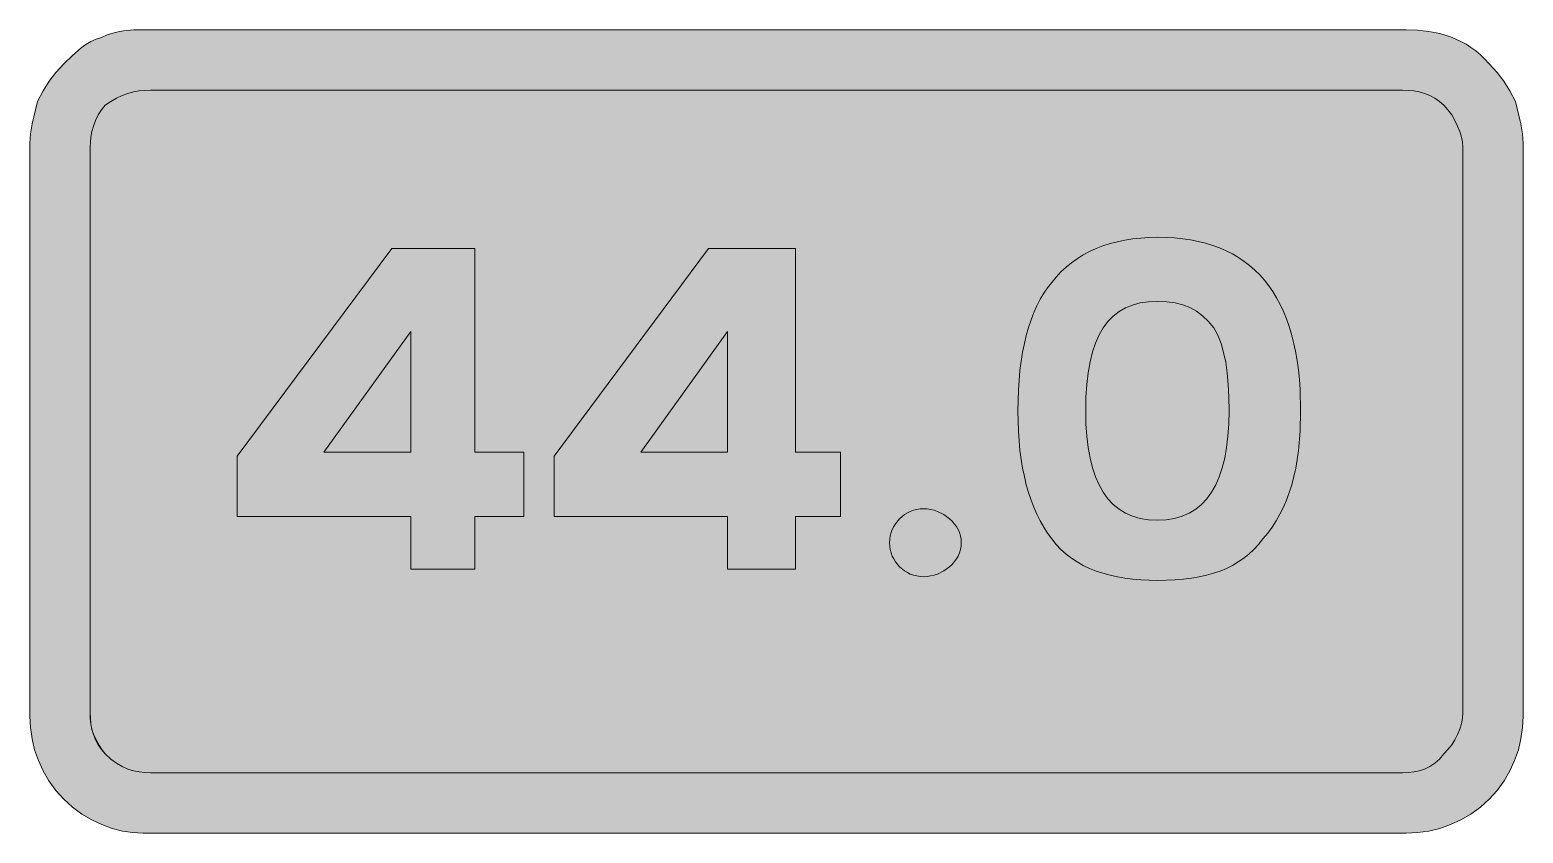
# Model space of a CAD drawing. Header units: metres. Extents: x 45 to 520, y 8 to 264.
import ezdxf

# ---------------------------------------------------------------- set-up
doc = ezdxf.new("R2010")
doc.units = ezdxf.units.M
doc.layers.add('FILL_BLACK_000000', color=7, linetype='Continuous', true_color=0x000000)
doc.layers.add('FILL_WHITE_FFFFFF', color=7, linetype='Continuous', true_color=0xffffff)

msp = doc.modelspace()

# ---------------------------------------------------------------- hatches: boundary and pattern name
at = {"layer": 'FILL_BLACK_000000', "true_color": 0x000000}
h = msp.add_hatch(color=7, dxfattribs=at)
h.dxf.hatch_style = 1
h.paths.add_polyline_path([(77.95, 8.57), (74.68, 9.07), (71.38, 9.92), (68.1, 11.1), (64.87, 12.62), (61.74, 14.47), (58.76, 16.67), (55.95, 19.2), (53.42, 22.01), (51.23, 25.01), (49.37, 28.19), (47.85, 31.5), (46.67, 34.93), (45.83, 38.44), (45.32, 42), (45.15, 45.6), (45.15, 228), (45.36, 230.91), (45.9, 234.15), (47.55, 241.2), (49.37, 244.59), (51.3, 247.65), (53.46, 250.48), (55.95, 253.2), (58.67, 255.86), (61.5, 258.3), (62.99, 259.36), (64.56, 260.29), (66.2, 261.04), (67.95, 261.6), (69.75, 262.39), (71.53, 262.99), (73.29, 263.41), (75, 263.7), (78.24, 263.96), (81.15, 264), (483.15, 264), (486.75, 263.88), (490.31, 263.49), (493.82, 262.8), (497.25, 261.75), (498.92, 261.08), (500.56, 260.31), (502.17, 259.43), (503.74, 258.43), (505.26, 257.32), (506.74, 256.08), (508.17, 254.71), (509.55, 253.2), (512.04, 250.48), (514.2, 247.65), (516.13, 244.59), (517.95, 241.2), (519.6, 234.15), (520.14, 230.91), (520.35, 228), (520.35, 45.6), (520.18, 42), (519.67, 38.44), (518.83, 34.93), (517.65, 31.5), (516.13, 28.19), (514.27, 25.01), (512.08, 22.01), (509.55, 19.2), (506.74, 16.67), (503.74, 14.47), (500.56, 12.62), (497.25, 11.1), (493.82, 9.92), (490.31, 9.07), (486.75, 8.57), (483.15, 8.4), (81.15, 8.4), (77.95, 8.57)])
h.paths.add_polyline_path([(485.53, 27.86), (487.29, 28.23), (489, 28.8), (490.66, 29.59), (492.24, 30.64), (493.75, 31.96), (495.15, 33.6), (496.44, 35), (497.61, 36.51), (498.63, 38.09), (499.5, 39.75), (500.2, 41.46), (500.72, 43.22), (501.04, 45), (501.15, 46.8), (501.15, 226.8), (501.04, 228.25), (500.72, 229.87), (500.2, 231.61), (499.5, 233.4), (498.63, 235.19), (497.61, 236.92), (496.44, 238.55), (495.15, 240), (493.75, 241.24), (492.24, 242.27), (490.66, 243.1), (489, 243.75), (487.29, 244.23), (485.53, 244.56), (483.75, 244.74), (481.95, 244.8), (83.55, 244.8), (81.75, 244.74), (79.95, 244.56), (78.15, 244.23), (76.35, 243.75), (74.55, 243.1), (72.75, 242.27), (70.95, 241.24), (69.15, 240), (67.91, 238.55), (66.88, 236.92), (66.05, 235.19), (65.4, 233.4), (64.92, 231.61), (64.59, 229.87), (64.41, 228.25), (64.35, 226.8), (64.35, 46.8), (64.37, 45), (64.5, 43.2), (64.86, 41.4), (65.55, 39.6), (67.35, 36.15), (68.25, 34.71), (69.15, 33.6), (70.95, 31.96), (72.75, 30.64), (74.55, 29.59), (76.35, 28.8), (78.15, 28.23), (79.95, 27.86), (81.75, 27.66), (83.55, 27.6), (481.95, 27.6), (483.75, 27.66), (485.53, 27.86)], flags=16)
h = msp.add_hatch(color=7, dxfattribs=at)
h.dxf.hatch_style = 1
h.paths.add_polyline_path([(448.86, 130.18), (448.46, 127.29), (447.97, 124.51), (447.38, 121.83), (446.7, 119.25), (445.92, 116.77), (445.04, 114.38), (444.06, 112.09), (442.97, 109.89), (441.78, 107.79), (440.48, 105.77), (439.07, 103.84), (437.55, 102), (436.16, 100.27), (434.68, 98.68), (433.11, 97.22), (431.46, 95.89), (429.71, 94.68), (427.87, 93.6), (425.93, 92.64), (423.9, 91.8), (421.77, 91.07), (419.54, 90.45), (417.21, 89.93), (414.77, 89.51), (412.23, 89.2), (409.58, 88.97), (403.95, 88.8), (398.67, 88.97), (396.12, 89.2), (393.64, 89.51), (391.23, 89.93), (388.89, 90.45), (386.63, 91.07), (384.45, 91.8), (382.36, 92.64), (380.35, 93.6), (378.43, 94.68), (376.61, 95.89), (374.89, 97.22), (373.27, 98.68), (371.76, 100.27), (370.35, 102), (369.04, 103.84), (367.82, 105.77), (366.68, 107.79), (365.62, 109.89), (364.65, 112.09), (363.77, 114.38), (362.97, 116.77), (362.25, 119.25), (361.62, 121.83), (361.07, 124.51), (360.22, 130.18), (359.72, 136.27), (359.55, 142.8), (359.72, 149.38), (360.22, 155.59), (361.07, 161.4), (361.62, 164.16), (362.25, 166.8), (362.97, 169.33), (363.77, 171.75), (364.65, 174.04), (365.62, 176.21), (366.68, 178.26), (367.82, 180.17), (369.04, 181.96), (370.35, 183.6), (371.76, 185.34), (373.27, 186.97), (374.89, 188.49), (376.61, 189.9), (378.43, 191.19), (380.35, 192.37), (382.36, 193.44), (384.45, 194.4), (386.63, 195.24), (388.89, 195.97), (391.23, 196.59), (393.64, 197.1), (396.12, 197.49), (398.67, 197.77), (401.28, 197.94), (403.95, 198), (406.72, 197.95), (409.41, 197.79), (412.01, 197.52), (414.52, 197.15), (416.95, 196.68), (419.3, 196.09), (421.56, 195.4), (423.73, 194.61), (425.82, 193.7), (427.82, 192.69), (429.73, 191.57), (431.56, 190.34), (433.3, 189.01), (434.96, 187.56), (436.52, 186.01), (438, 184.35), (439.39, 182.58), (440.69, 180.7), (441.91, 178.71), (443.03, 176.61), (444.07, 174.4), (445.02, 172.09), (445.87, 169.66), (446.64, 167.12), (447.32, 164.47), (447.91, 161.71), (448.41, 158.84), (448.82, 155.85), (449.14, 152.76), (449.37, 149.55), (449.55, 142.8), (449.38, 136.27), (448.86, 130.18)])
h.paths.add_polyline_path([(426.51, 151.14), (426.18, 154.84), (425.7, 158.25), (425.05, 161.37), (424.22, 164.23), (423.19, 166.84), (421.95, 169.2), (420.14, 171.28), (418.29, 173.04), (416.36, 174.49), (414.3, 175.65), (412.07, 176.52), (409.63, 177.13), (406.94, 177.49), (403.95, 177.6), (401.12, 177.47), (398.49, 177.09), (396.05, 176.45), (393.81, 175.54), (391.75, 174.36), (389.88, 172.92), (388.2, 171.2), (386.7, 169.2), (385.38, 166.92), (384.25, 164.36), (383.3, 161.51), (382.52, 158.36), (381.92, 154.92), (381.49, 151.19), (381.23, 147.15), (381.15, 142.8), (381.23, 138.65), (381.49, 134.76), (381.92, 131.12), (382.52, 127.74), (383.3, 124.63), (384.25, 121.77), (385.38, 119.18), (386.7, 116.85), (388.2, 114.79), (389.88, 113), (391.75, 111.48), (393.81, 110.23), (396.05, 109.26), (398.49, 108.56), (401.12, 108.14), (403.95, 108), (406.78, 108.14), (409.41, 108.56), (411.85, 109.26), (414.09, 110.23), (416.15, 111.48), (418.02, 113), (419.7, 114.79), (421.2, 116.85), (422.52, 119.18), (423.65, 121.77), (424.6, 124.63), (425.38, 127.74), (425.98, 131.12), (426.41, 134.76), (426.67, 138.65), (426.75, 142.8), (426.69, 147.13), (426.51, 151.14)], flags=16)
h = msp.add_hatch(color=7, dxfattribs=at)
h.dxf.hatch_style = 1
h.paths.add_polyline_path([(160.35, 194.4), (186.75, 194.4), (186.75, 129.6), (202.35, 129.6), (202.35, 109.2), (186.75, 109.2), (186.75, 92.4), (166.35, 92.4), (166.35, 109.2), (111.15, 109.2), (111.15, 128.4), (160.35, 194.4)])
h.paths.add_polyline_path([(166.35, 129.6), (166.35, 168), (138.75, 129.6), (166.35, 129.6)], flags=16)
h = msp.add_hatch(color=7, dxfattribs=at)
h.dxf.hatch_style = 1
h.paths.add_polyline_path([(211.95, 128.4), (261.15, 194.4), (288.75, 194.4), (288.75, 129.6), (303.15, 129.6), (303.15, 109.2), (288.75, 109.2), (288.75, 92.4), (267.15, 92.4), (267.15, 109.2), (211.95, 109.2), (211.95, 128.4)])
h.paths.add_polyline_path([(239.55, 129.6), (267.15, 129.6), (267.15, 168), (239.55, 129.6)], flags=16)
h = msp.add_hatch(color=7, dxfattribs=at)
h.dxf.hatch_style = 1
h.paths.add_polyline_path([(341.48, 99.69), (341.28, 98.61), (340.96, 97.58), (340.52, 96.58), (339.98, 95.64), (339.34, 94.75), (338.61, 93.92), (337.8, 93.15), (335.98, 91.84), (333.96, 90.84), (332.89, 90.48), (331.79, 90.22), (330.67, 90.06), (329.55, 90), (328.44, 90.06), (327.36, 90.22), (326.33, 90.48), (325.33, 90.84), (324.39, 91.3), (323.5, 91.84), (321.9, 93.15), (320.59, 94.75), (320.05, 95.64), (319.59, 96.58), (319.23, 97.58), (318.97, 98.61), (318.81, 99.69), (318.75, 100.8), (318.81, 101.91), (318.97, 102.99), (319.23, 104.02), (319.59, 105.02), (320.05, 105.96), (320.59, 106.85), (321.9, 108.45), (323.5, 109.76), (324.39, 110.3), (325.33, 110.76), (326.33, 111.12), (327.36, 111.38), (328.44, 111.54), (329.55, 111.6), (330.67, 111.54), (331.79, 111.38), (332.89, 111.12), (333.96, 110.76), (335.98, 109.76), (337.8, 108.45), (338.61, 107.68), (339.34, 106.85), (339.98, 105.96), (340.52, 105.02), (340.96, 104.02), (341.28, 102.99), (341.48, 101.91), (341.55, 100.8), (341.48, 99.69)])
at = {"layer": 'FILL_WHITE_FFFFFF', "true_color": 0xffffff}
h = msp.add_hatch(color=7, dxfattribs=at)
h.dxf.hatch_style = 1
h.paths.add_polyline_path([(481.95, 244.8), (483.75, 244.74), (485.53, 244.56), (487.29, 244.23), (489, 243.75), (490.66, 243.1), (492.24, 242.27), (493.75, 241.24), (495.15, 240), (496.44, 238.55), (497.61, 236.92), (498.63, 235.19), (499.5, 233.4), (500.2, 231.61), (500.72, 229.87), (501.04, 228.25), (501.15, 226.8), (501.15, 46.8), (501.04, 45), (500.72, 43.22), (500.2, 41.46), (499.5, 39.75), (498.63, 38.09), (497.61, 36.51), (496.44, 35), (495.15, 33.6), (493.75, 31.96), (492.24, 30.64), (490.66, 29.59), (489, 28.8), (487.29, 28.23), (485.53, 27.86), (483.75, 27.66), (481.95, 27.6), (83.55, 27.6), (81.75, 27.66), (79.95, 27.86), (78.15, 28.23), (76.35, 28.8), (74.55, 29.59), (72.75, 30.64), (70.95, 31.96), (69.15, 33.6), (67.91, 35), (66.88, 36.51), (66.05, 38.09), (65.4, 39.75), (64.92, 41.46), (64.59, 43.22), (64.41, 45), (64.35, 46.8), (64.35, 226.8), (64.41, 228.25), (64.59, 229.87), (64.92, 231.61), (65.4, 233.4), (66.05, 235.19), (66.88, 236.92), (67.91, 238.55), (69.15, 240), (70.95, 241.24), (72.75, 242.27), (74.55, 243.1), (76.35, 243.75), (78.15, 244.23), (79.95, 244.56), (81.75, 244.74), (83.55, 244.8), (481.95, 244.8)])

# ---------------------------------------------------------------- linework, layer by layer
at = {"layer": 'FILL_BLACK_000000', "lineweight": 0, "true_color": 0x000000}
for points in [[(77.95, 8.57), (74.68, 9.07), (71.38, 9.92), (68.1, 11.1), (64.87, 12.62), (61.74, 14.47), (58.76, 16.67), (55.95, 19.2), (53.42, 22.01), (51.23, 25.01), (49.37, 28.19), (47.85, 31.5), (46.67, 34.93), (45.83, 38.44), (45.32, 42), (45.15, 45.6), (45.15, 228), (45.36, 230.91), (45.9, 234.15), (47.55, 241.2), (49.37, 244.59), (51.3, 247.65), (53.46, 250.48), (55.95, 253.2), (58.67, 255.86), (61.5, 258.3), (62.99, 259.36), (64.56, 260.29), (66.2, 261.04), (67.95, 261.6), (69.75, 262.39), (71.53, 262.99), (73.29, 263.41), (75, 263.7), (78.24, 263.96), (81.15, 264), (483.15, 264), (486.75, 263.88), (490.31, 263.49), (493.82, 262.8), (497.25, 261.75), (498.92, 261.08), (500.56, 260.31), (502.17, 259.43), (503.74, 258.43), (505.26, 257.32), (506.74, 256.08), (508.17, 254.71), (509.55, 253.2), (512.04, 250.48), (514.2, 247.65), (516.13, 244.59), (517.95, 241.2), (519.6, 234.15), (520.14, 230.91), (520.35, 228), (520.35, 45.6), (520.18, 42), (519.67, 38.44), (518.83, 34.93), (517.65, 31.5), (516.13, 28.19), (514.27, 25.01), (512.08, 22.01), (509.55, 19.2), (506.74, 16.67), (503.74, 14.47), (500.56, 12.62), (497.25, 11.1), (493.82, 9.92), (490.31, 9.07), (486.75, 8.57), (483.15, 8.4), (81.15, 8.4)], [(485.53, 27.86), (487.29, 28.23), (489, 28.8), (490.66, 29.59), (492.24, 30.64), (493.75, 31.96), (495.15, 33.6), (496.44, 35), (497.61, 36.51), (498.63, 38.09), (499.5, 39.75), (500.2, 41.46), (500.72, 43.22), (501.04, 45), (501.15, 46.8), (501.15, 226.8), (501.04, 228.25), (500.72, 229.87), (500.2, 231.61), (499.5, 233.4), (498.63, 235.19), (497.61, 236.92), (496.44, 238.55), (495.15, 240), (493.75, 241.24), (492.24, 242.27), (490.66, 243.1), (489, 243.75), (487.29, 244.23), (485.53, 244.56), (483.75, 244.74), (481.95, 244.8), (83.55, 244.8), (81.75, 244.74), (79.95, 244.56), (78.15, 244.23), (76.35, 243.75), (74.55, 243.1), (72.75, 242.27), (70.95, 241.24), (69.15, 240), (67.91, 238.55), (66.88, 236.92), (66.05, 235.19), (65.4, 233.4), (64.92, 231.61), (64.59, 229.87), (64.41, 228.25), (64.35, 226.8), (64.35, 46.8), (64.37, 45), (64.5, 43.2), (64.86, 41.4), (65.55, 39.6), (67.35, 36.15), (68.25, 34.71), (69.15, 33.6), (70.95, 31.96), (72.75, 30.64), (74.55, 29.59), (76.35, 28.8), (78.15, 28.23), (79.95, 27.86), (81.75, 27.66), (83.55, 27.6), (481.95, 27.6), (483.75, 27.66)], [(448.86, 130.18), (448.46, 127.29), (447.97, 124.51), (447.38, 121.83), (446.7, 119.25), (445.92, 116.77), (445.04, 114.38), (444.06, 112.09), (442.97, 109.89), (441.78, 107.79), (440.48, 105.77), (439.07, 103.84), (437.55, 102), (436.16, 100.27), (434.68, 98.68), (433.11, 97.22), (431.46, 95.89), (429.71, 94.68), (427.87, 93.6), (425.93, 92.64), (423.9, 91.8), (421.77, 91.07), (419.54, 90.45), (417.21, 89.93), (414.77, 89.51), (412.23, 89.2), (409.58, 88.97), (403.95, 88.8), (398.67, 88.97), (396.12, 89.2), (393.64, 89.51), (391.23, 89.93), (388.89, 90.45), (386.63, 91.07), (384.45, 91.8), (382.36, 92.64), (380.35, 93.6), (378.43, 94.68), (376.61, 95.89), (374.89, 97.22), (373.27, 98.68), (371.76, 100.27), (370.35, 102), (369.04, 103.84), (367.82, 105.77), (366.68, 107.79), (365.62, 109.89), (364.65, 112.09), (363.77, 114.38), (362.97, 116.77), (362.25, 119.25), (361.62, 121.83), (361.07, 124.51), (360.22, 130.18), (359.72, 136.27), (359.55, 142.8), (359.72, 149.38), (360.22, 155.59), (361.07, 161.4), (361.62, 164.16), (362.25, 166.8), (362.97, 169.33), (363.77, 171.75), (364.65, 174.04), (365.62, 176.21), (366.68, 178.26), (367.82, 180.17), (369.04, 181.96), (370.35, 183.6), (371.76, 185.34), (373.27, 186.97), (374.89, 188.49), (376.61, 189.9), (378.43, 191.19), (380.35, 192.37), (382.36, 193.44), (384.45, 194.4), (386.63, 195.24), (388.89, 195.97), (391.23, 196.59), (393.64, 197.1), (396.12, 197.49), (398.67, 197.77), (401.28, 197.94), (403.95, 198), (406.72, 197.95), (409.41, 197.79), (412.01, 197.52), (414.52, 197.15), (416.95, 196.68), (419.3, 196.09), (421.56, 195.4), (423.73, 194.61), (425.82, 193.7), (427.82, 192.69), (429.73, 191.57), (431.56, 190.34), (433.3, 189.01), (434.96, 187.56), (436.52, 186.01), (438, 184.35), (439.39, 182.58), (440.69, 180.7), (441.91, 178.71), (443.03, 176.61), (444.07, 174.4), (445.02, 172.09), (445.87, 169.66), (446.64, 167.12), (447.32, 164.47), (447.91, 161.71), (448.41, 158.84), (448.82, 155.85), (449.14, 152.76), (449.37, 149.55), (449.55, 142.8), (449.38, 136.27)], [(160.35, 194.4), (186.75, 194.4), (186.75, 129.6), (202.35, 129.6), (202.35, 109.2), (186.75, 109.2), (186.75, 92.4), (166.35, 92.4), (166.35, 109.2), (111.15, 109.2), (111.15, 128.4)], [(211.95, 128.4), (261.15, 194.4), (288.75, 194.4), (288.75, 129.6), (303.15, 129.6), (303.15, 109.2), (288.75, 109.2), (288.75, 92.4), (267.15, 92.4), (267.15, 109.2), (211.95, 109.2)], [(426.51, 151.14), (426.18, 154.84), (425.7, 158.25), (425.05, 161.37), (424.22, 164.23), (423.19, 166.84), (421.95, 169.2), (420.14, 171.28), (418.29, 173.04), (416.36, 174.49), (414.3, 175.65), (412.07, 176.52), (409.63, 177.13), (406.94, 177.49), (403.95, 177.6), (401.12, 177.47), (398.49, 177.09), (396.05, 176.45), (393.81, 175.54), (391.75, 174.36), (389.88, 172.92), (388.2, 171.2), (386.7, 169.2), (385.38, 166.92), (384.25, 164.36), (383.3, 161.51), (382.52, 158.36), (381.92, 154.92), (381.49, 151.19), (381.23, 147.15), (381.15, 142.8), (381.23, 138.65), (381.49, 134.76), (381.92, 131.12), (382.52, 127.74), (383.3, 124.63), (384.25, 121.77), (385.38, 119.18), (386.7, 116.85), (388.2, 114.79), (389.88, 113), (391.75, 111.48), (393.81, 110.23), (396.05, 109.26), (398.49, 108.56), (401.12, 108.14), (403.95, 108), (406.78, 108.14), (409.41, 108.56), (411.85, 109.26), (414.09, 110.23), (416.15, 111.48), (418.02, 113), (419.7, 114.79), (421.2, 116.85), (422.52, 119.18), (423.65, 121.77), (424.6, 124.63), (425.38, 127.74), (425.98, 131.12), (426.41, 134.76), (426.67, 138.65), (426.75, 142.8), (426.69, 147.13)], [(166.35, 129.6), (166.35, 168), (138.75, 129.6)], [(239.55, 129.6), (267.15, 129.6), (267.15, 168)], [(341.48, 99.69), (341.28, 98.61), (340.96, 97.58), (340.52, 96.58), (339.98, 95.64), (339.34, 94.75), (338.61, 93.92), (337.8, 93.15), (335.98, 91.84), (333.96, 90.84), (332.89, 90.48), (331.79, 90.22), (330.67, 90.06), (329.55, 90), (328.44, 90.06), (327.36, 90.22), (326.33, 90.48), (325.33, 90.84), (324.39, 91.3), (323.5, 91.84), (321.9, 93.15), (320.59, 94.75), (320.05, 95.64), (319.59, 96.58), (319.23, 97.58), (318.97, 98.61), (318.81, 99.69), (318.75, 100.8), (318.81, 101.91), (318.97, 102.99), (319.23, 104.02), (319.59, 105.02), (320.05, 105.96), (320.59, 106.85), (321.9, 108.45), (323.5, 109.76), (324.39, 110.3), (325.33, 110.76), (326.33, 111.12), (327.36, 111.38), (328.44, 111.54), (329.55, 111.6), (330.67, 111.54), (331.79, 111.38), (332.89, 111.12), (333.96, 110.76), (335.98, 109.76), (337.8, 108.45), (338.61, 107.68), (339.34, 106.85), (339.98, 105.96), (340.52, 105.02), (340.96, 104.02), (341.28, 102.99), (341.48, 101.91), (341.55, 100.8)]]:
    msp.add_lwpolyline(points, close=True, dxfattribs=at)
at = {"layer": 'FILL_WHITE_FFFFFF', "lineweight": 0, "true_color": 0xffffff}
msp.add_lwpolyline([(481.95, 244.8), (483.75, 244.74), (485.53, 244.56), (487.29, 244.23), (489, 243.75), (490.66, 243.1), (492.24, 242.27), (493.75, 241.24), (495.15, 240), (496.44, 238.55), (497.61, 236.92), (498.63, 235.19), (499.5, 233.4), (500.2, 231.61), (500.72, 229.87), (501.04, 228.25), (501.15, 226.8), (501.15, 46.8), (501.04, 45), (500.72, 43.22), (500.2, 41.46), (499.5, 39.75), (498.63, 38.09), (497.61, 36.51), (496.44, 35), (495.15, 33.6), (493.75, 31.96), (492.24, 30.64), (490.66, 29.59), (489, 28.8), (487.29, 28.23), (485.53, 27.86), (483.75, 27.66), (481.95, 27.6), (83.55, 27.6), (81.75, 27.66), (79.95, 27.86), (78.15, 28.23), (76.35, 28.8), (74.55, 29.59), (72.75, 30.64), (70.95, 31.96), (69.15, 33.6), (67.91, 35), (66.88, 36.51), (66.05, 38.09), (65.4, 39.75), (64.92, 41.46), (64.59, 43.22), (64.41, 45), (64.35, 46.8), (64.35, 226.8), (64.41, 228.25), (64.59, 229.87), (64.92, 231.61), (65.4, 233.4), (66.05, 235.19), (66.88, 236.92), (67.91, 238.55), (69.15, 240), (70.95, 241.24), (72.75, 242.27), (74.55, 243.1), (76.35, 243.75), (78.15, 244.23), (79.95, 244.56), (81.75, 244.74), (83.55, 244.8)], close=True, dxfattribs=at)

doc.saveas('drawing.dxf')
